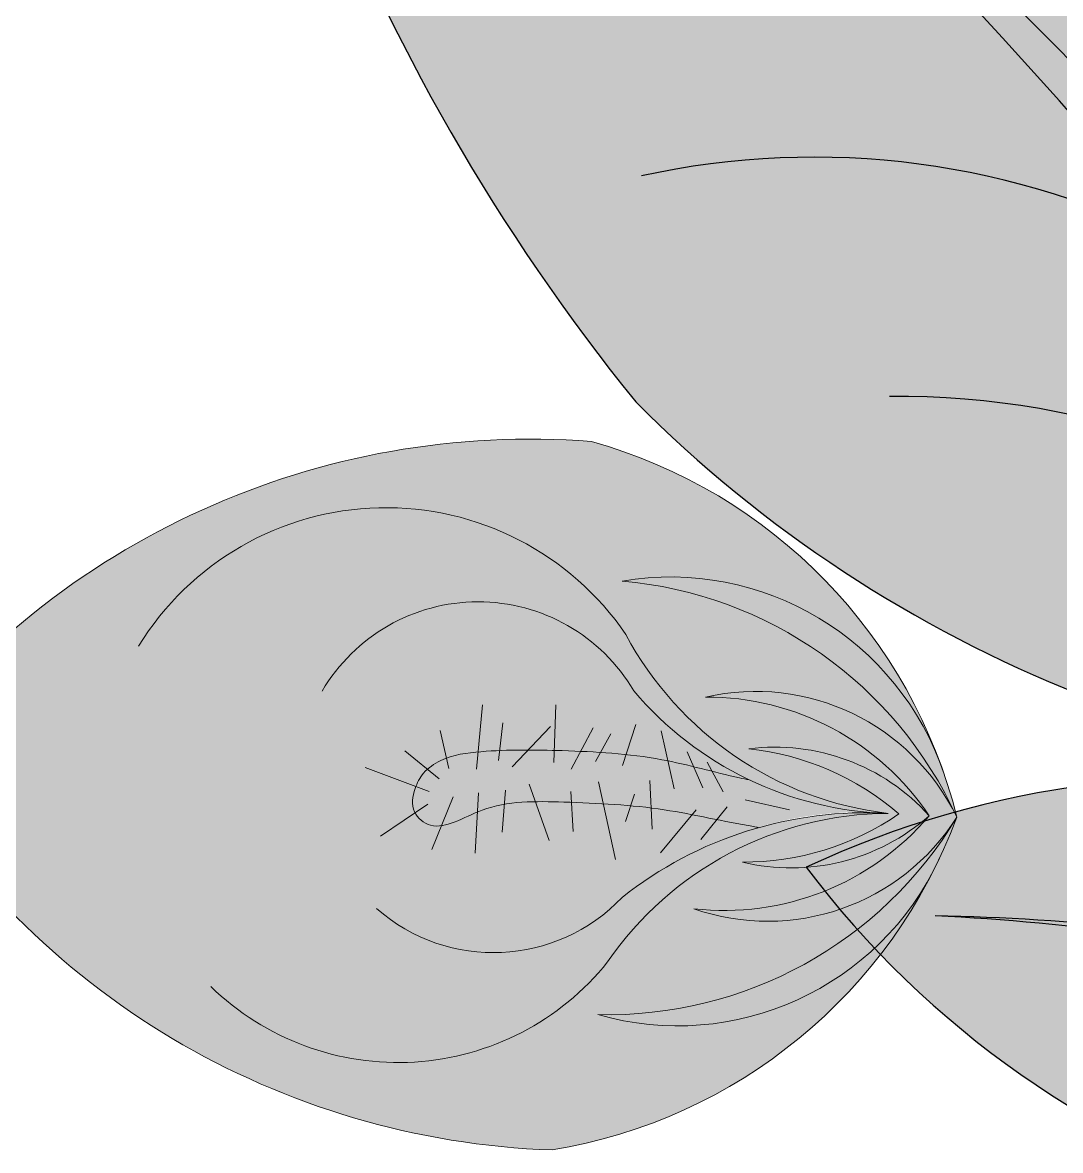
# Model space of a CAD drawing. Header units: inches. Extents: x 9636 to 21597, y -10243 to 557.
# Drawn here: x 14795.31 to 14801.65, y -8228.94 to -8222.05 of the extents above; entities that cross this region are included whole.
import ezdxf

# ---------------------------------------------------------------- set-up
doc = ezdxf.new("R2010")
doc.units = ezdxf.units.IN
doc.header["$MEASUREMENT"] = 0
doc.layers.add('MESA', color=7, linetype='Continuous')

# ---------------------------------------------------------------- blocks, each defined once
blk = doc.blocks.new('FF')
at = {"layer": 'MESA', "ltscale": 0.8}
h = blk.add_hatch(color=85, dxfattribs=at)
h.dxf.hatch_style = 1
h.set_gradient(color1=(103, 159, 96), color2=(179, 207, 175), one_color=1, tint=0.75, name='INVCURVED')
h.paths.add_polyline_path([(14799.05445458659, -8224.368329473942, 0.1995123331975758), (14804.7184335575, -8226.719750004242, 0.0967495278531692), (14797.31348600869, -8218.538044984636, -0.08665420676483183), (14805.00795919195, -8226.26197449086, 0.1924888780828612), (14803.24649439747, -8220.597007581164, 0.1586077411667837), (14796.25593269032, -8217.042105597138, 0.1586077411660197)])
h = blk.add_hatch(color=85, dxfattribs=at)
h.dxf.hatch_style = 1
h.set_gradient(color1=(103, 159, 96), color2=(52, 80, 48), one_color=1, tint=0.25)
h.paths.add_polyline_path([(14797.31348600872, -8218.538044984658, -0.09674952785286056), (14804.7184335575, -8226.719750004242, 0.007527451123012324), (14804.95898321219, -8226.7160436222, 0.01429188129494994), (14805.00795919195, -8226.26197449086, 0.08665420676455064)])
h = blk.add_hatch(color=7, dxfattribs=at)
h.dxf.hatch_style = 1
h.set_gradient(color1=(237, 238, 238), one_color=1, tint=1)
h.paths.add_polyline_path([(14794.52023229236, -8226.54397511891, 0.2569091805170801), (14798.54323607415, -8228.940958791723, 0.2403030205165218), (14800.87775589752, -8227.225254109431, -0.3583807301859824), (14798.82281104524, -8228.113542938412, 0.2702333190890776), (14801.01640338714, -8226.907021163348, -0.3489770048102109), (14799.40868854045, -8227.46610754484, 0.2509502793129825), (14800.84745246232, -8226.89757914504, -0.2453890551403372), (14799.70597694188, -8227.181137340822, 0.1532458537889449), (14800.6619003757, -8226.887209351824, 0.1518402250092038), (14799.75380136874, -8226.489592877511, 0.00137366511991412), (14799.74468027321, -8226.488598567264, -0.245389055139057), (14800.84745246231, -8226.897579145128, 0.2509502793127925), (14799.48099571735, -8226.172277739923, -0.3489770048638718), (14801.01640338727, -8226.907021163215, 0.2702333191166405), (14798.97090656725, -8225.46359298125, -0.358380731124288), (14800.91407815415, -8226.575321182621, 0.240303021013481), (14798.78526677029, -8224.610178061776, 0.2569091805174252)])
edge = h.paths.add_edge_path(flags=16)
edge.add_arc((14800.45876307911, -8229.275071692979), 2.395479541308427, 446.7173154919077, 448.2166761776727, ccw=False)
edge.add_arc((14800.65804504061, -8224.770311758683), 2.114123560077596, 266.61753816552715, 268.3164535038803, ccw=False)
edge.add_arc((14800.45876307909, -8229.27507169298), 2.395479541308427, 448.2166761773175, 465.7757488013953)
edge.add_spline(control_points=[(14799.80307484693, -8226.969058067454), (14799.79398959325, -8226.96758910938), (14799.70921606763, -8226.953567306762), (14799.6249434691, -8226.936696267234), (14799.5498584142, -8226.921475547491)], knot_values=[0.2471511740125481, 0.2471511740125481, 0.2471511740125481, 0.2471511740125481, 0.247785628570655, 0.2530743171580143, 0.2530743171580143, 0.2530743171580143, 0.2530743171580143], degree=3, periodic=0)
edge.add_spline(control_points=[(14799.5498584142, -8226.921475547491), (14799.49995429838, -8226.91135933246), (14799.45012118139, -8226.901173846885), (14799.40028900107, -8226.891539963404)], knot_values=[0.2436361292652643, 0.2436361292652643, 0.2436361292652643, 0.2436361292652643, 0.2471511740125481, 0.2471511740125481, 0.2471511740125481, 0.2471511740125481], degree=3, periodic=0)
edge.add_spline(control_points=[(14799.40028900107, -8226.891539963404), (14799.34333357031, -8226.8805289665), (14799.25961220817, -8226.865402278452), (14799.17566745244, -8226.853835706055), (14799.14879372415, -8226.850461243583)], knot_values=[0.2377304945037521, 0.2377304945037521, 0.2377304945037521, 0.2377304945037521, 0.2417479965750198, 0.2436361292652643, 0.2436361292652643, 0.2436361292652643, 0.2436361292652643], degree=3, periodic=0)
edge.add_spline(control_points=[(14799.14879372415, -8226.850461243583), (14799.10734487864, -8226.845256622471), (14799.06581241477, -8226.840821727077), (14799.02415114635, -8226.837008538383)], knot_values=[0.2348183224622999, 0.2348183224622999, 0.2348183224622999, 0.2348183224622999, 0.2377304945037521, 0.2377304945037521, 0.2377304945037521, 0.2377304945037521], degree=3, periodic=0)
edge.add_spline(control_points=[(14799.02415114635, -8226.837008538383), (14798.96853816655, -8226.83191837205), (14798.91269566777, -8226.827936035157), (14798.85651616773, -8226.824709441862)], knot_values=[0.2309309092598198, 0.2309309092598198, 0.2309309092598198, 0.2309309092598198, 0.2348183224622999, 0.2348183224622999, 0.2348183224622999, 0.2348183224622999], degree=3, periodic=0)
edge.add_spline(control_points=[(14798.85651616773, -8226.824709441862), (14798.79206165884, -8226.821007584667), (14798.72716355928, -8226.81830050358), (14798.66165955237, -8226.816056488562)], knot_values=[0.2264708961110354, 0.2264708961110354, 0.2264708961110354, 0.2264708961110354, 0.2309309092598199, 0.2309309092598199, 0.2309309092598199, 0.2309309092598199], degree=3, periodic=0)
edge.add_spline(control_points=[(14798.66165955237, -8226.816056488562), (14798.64619054013, -8226.81552655616), (14798.57340747161, -8226.813159853926), (14798.4998324914, -8226.811208014493), (14798.44241620266, -8226.81214792456)], knot_values=[0.2215260703448321, 0.2215260703448321, 0.2215260703448321, 0.2215260703448321, 0.222579318859487, 0.2264708961110354, 0.2264708961110354, 0.2264708961110354, 0.2264708961110354], degree=3, periodic=0)
edge.add_spline(control_points=[(14798.44241620266, -8226.81214792456), (14798.37811207639, -8226.813200589182), (14798.31441906782, -8226.817358953049), (14798.25271063481, -8226.82774031988)], knot_values=[0.2171676473178, 0.2171676473178, 0.2171676473178, 0.2171676473178, 0.2215260703448321, 0.2215260703448321, 0.2215260703448321, 0.2215260703448321], degree=3, periodic=0)
edge.add_spline(control_points=[(14798.25271063481, -8226.82774031988), (14798.20599967834, -8226.835598623042), (14798.15069789844, -8226.849461176424), (14798.09794770934, -8226.870565073357), (14798.08870925043, -8226.87443474713)], knot_values=[0.2131642620453263, 0.2131642620453263, 0.2131642620453263, 0.2131642620453263, 0.2164634238997696, 0.2171676473178, 0.2171676473178, 0.2171676473178, 0.2171676473178], degree=3, periodic=0)
edge.add_spline(control_points=[(14798.08870925043, -8226.87443474713), (14798.04155641278, -8226.894185454565), (14797.97247482377, -8226.929929836411), (14797.89433824429, -8226.954955227775), (14797.86833941998, -8226.958668388255)], knot_values=[0.2077773224475375, 0.2077773224475375, 0.2077773224475375, 0.2077773224475375, 0.2113716592103856, 0.2131642620453263, 0.2131642620453263, 0.2131642620453263, 0.2131642620453263], degree=3, periodic=0)
edge.add_spline(control_points=[(14797.86833941998, -8226.958668388255), (14797.84586793651, -8226.96187777278), (14797.78304225822, -8226.961212523229), (14797.72530602115, -8226.916294724859), (14797.70650852812, -8226.880324632124)], knot_values=[0.203445163018474, 0.203445163018474, 0.203445163018474, 0.203445163018474, 0.2049945578871382, 0.2077773224475375, 0.2077773224475375, 0.2077773224475375, 0.2077773224475375], degree=3, periodic=0)
edge.add_spline(control_points=[(14797.70650852812, -8226.880324632124), (14797.70536765949, -8226.878141513851), (14797.68348550573, -8226.833106490563), (14797.6917813876, -8226.773302717289), (14797.70987912882, -8226.723047215204), (14797.71151330685, -8226.718779707611)], knot_values=[0.1996944706411438, 0.1996944706411438, 0.1996944706411438, 0.1996944706411438, 0.1998633638435843, 0.2031371852270858, 0.203445163018474, 0.203445163018474, 0.203445163018474, 0.203445163018474], degree=3, periodic=0)
edge.add_spline(control_points=[(14797.71151330685, -8226.718779707611), (14797.7229049081, -8226.6890315749), (14797.74368566734, -8226.65188926085), (14797.77336608472, -8226.621523797185), (14797.78187654907, -8226.613834663132)], knot_values=[0.1967564236367511, 0.1967564236367511, 0.1967564236367511, 0.1967564236367511, 0.1989032889930779, 0.1996944706411438, 0.1996944706411438, 0.1996944706411438, 0.1996944706411438], degree=3, periodic=0)
edge.add_spline(control_points=[(14797.78187654907, -8226.613834663132), (14797.80581818462, -8226.592203593704), (14797.84504139414, -8226.567347138793), (14797.88673006517, -8226.5498939986), (14797.89878417774, -8226.545441783037)], knot_values=[0.1936429904609736, 0.1936429904609736, 0.1936429904609736, 0.1936429904609736, 0.1958687424163022, 0.1967564236367511, 0.1967564236367511, 0.1967564236367511, 0.1967564236367511], degree=3, periodic=0)
edge.add_spline(control_points=[(14797.89878417774, -8226.545441783037), (14797.95999366117, -8226.522833912664), (14798.02553806091, -8226.513734975937), (14798.09118841938, -8226.507944534427)], knot_values=[0.1891354409754396, 0.1891354409754396, 0.1891354409754396, 0.1891354409754396, 0.1936429904609736, 0.1936429904609736, 0.1936429904609736, 0.1936429904609736], degree=3, periodic=0)
edge.add_spline(control_points=[(14798.09118841938, -8226.507944534427), (14798.09715799744, -8226.507418010377), (14798.14148505225, -8226.503711981639), (14798.18568514158, -8226.501091103826), (14798.22385905739, -8226.499487396388)], knot_values=[0.1860923947748148, 0.1860923947748148, 0.1860923947748148, 0.1860923947748148, 0.186502265629451, 0.1891354409754396, 0.1891354409754396, 0.1891354409754396, 0.1891354409754396], degree=3, periodic=0)
edge.add_spline(control_points=[(14798.22385905739, -8226.499487396388), (14798.28198905522, -8226.497045322847), (14798.33995019546, -8226.49614332149), (14798.39782102994, -8226.496257545332)], knot_values=[0.1820826809719926, 0.1820826809719926, 0.1820826809719926, 0.1820826809719926, 0.1860923947748149, 0.1860923947748149, 0.1860923947748149, 0.1860923947748149], degree=3, periodic=0)
edge.add_spline(control_points=[(14798.39782102994, -8226.496257545332), (14798.45110111524, -8226.496362708083), (14798.50430465395, -8226.497329261758), (14798.5574929477, -8226.498748397826)], knot_values=[0.1783910477803653, 0.1783910477803653, 0.1783910477803653, 0.1783910477803653, 0.1820826809719925, 0.1820826809719925, 0.1820826809719925, 0.1820826809719925], degree=3, periodic=0)
edge.add_spline(control_points=[(14798.5574929477, -8226.498748397826), (14798.57358700816, -8226.499177809264), (14798.62705344484, -8226.500742163707), (14798.68052322082, -8226.502638906957), (14798.71789804043, -8226.50426490052)], knot_values=[0.1746797876871894, 0.1746797876871894, 0.1746797876871894, 0.1746797876871894, 0.175796826109966, 0.1783910477803653, 0.1783910477803653, 0.1783910477803653, 0.1783910477803653], degree=3, periodic=0)
edge.add_spline(control_points=[(14798.71789804043, -8226.50426490052), (14798.75845985402, -8226.506029544431), (14798.7990201522, -8226.508147702029), (14798.83957520466, -8226.510795429038)], knot_values=[0.171864353741853, 0.171864353741853, 0.171864353741853, 0.171864353741853, 0.1746797876871893, 0.1746797876871893, 0.1746797876871893, 0.1746797876871893], degree=3, periodic=0)
edge.add_spline(control_points=[(14798.83957520466, -8226.510795429038), (14798.89149707555, -8226.514185264126), (14798.9434103481, -8226.51844312699), (14798.99530719415, -8226.52393847662)], knot_values=[0.1682598066156458, 0.1682598066156458, 0.1682598066156458, 0.1682598066156458, 0.171864353741853, 0.171864353741853, 0.171864353741853, 0.171864353741853], degree=3, periodic=0)
edge.add_spline(control_points=[(14798.99530719415, -8226.52393847662), (14799.06795519781, -8226.531631163367), (14799.15312225588, -8226.543497598945), (14799.23821549717, -8226.560093837907), (14799.25074991206, -8226.562627894482)], knot_values=[0.1623418216133556, 0.1623418216133556, 0.1623418216133556, 0.1623418216133556, 0.1673876610569998, 0.1682598066156458, 0.1682598066156458, 0.1682598066156458, 0.1682598066156458], degree=3, periodic=0)
edge.add_spline(control_points=[(14799.25074991206, -8226.562627894482), (14799.3037569361, -8226.573344214221), (14799.35665754835, -8226.585638504928), (14799.40912298962, -8226.598414944703)], knot_values=[0.1586535887747186, 0.1586535887747186, 0.1586535887747186, 0.1586535887747186, 0.1623418216133555, 0.1623418216133555, 0.1623418216133555, 0.1623418216133555], degree=3, periodic=0)
edge.add_spline(control_points=[(14799.40912298962, -8226.598414944703), (14799.44639958688, -8226.607492581115), (14799.48345650653, -8226.61681361003), (14799.52017583422, -8226.625984998667)], knot_values=[0.1560331062850654, 0.1560331062850654, 0.1560331062850654, 0.1560331062850654, 0.1586535887747186, 0.1586535887747186, 0.1586535887747186, 0.1586535887747186], degree=3, periodic=0)
edge.add_spline(control_points=[(14799.52017583422, -8226.625984998667), (14799.5771877528, -8226.640224868932), (14799.65388714947, -8226.659167171145), (14799.72824853952, -8226.674697331471), (14799.74811318877, -8226.678594351324)], knot_values=[0.1504801710943955, 0.1504801710943955, 0.1504801710943955, 0.1504801710943955, 0.1545488385723417, 0.1560331062850654, 0.1560331062850654, 0.1560331062850654, 0.1560331062850654], degree=3, periodic=0)
edge.add_arc((14800.65804504062, -8224.770311758684), 2.114123560077597, 244.5066597387011, 266.6175381651262)
at = {"layer": 'MESA', "lineweight": 5, "ltscale": 0.8}
h = blk.add_hatch(color=83, dxfattribs=at)
h.dxf.hatch_style = 1
h.set_gradient(color1=(117, 211, 105), one_color=1, tint=1)
h.paths.add_polyline_path([(14798.82281104524, -8228.113542938412, 0.3583807301414101), (14800.87775589739, -8227.225254109679, 0.02724021252780064), (14801.01640338729, -8226.907021163091, -0.27023331912118)])
h.paths.add_polyline_path([(14800.84745246228, -8226.897579145085, -0.2509502793036039), (14799.40868854045, -8227.46610754484, 0.3489770048638718), (14801.01640338728, -8226.907021163128, 0.3489770048564635), (14799.48099571735, -8226.17227773992, -0.2509502793046178)])
h.paths.add_polyline_path([(14799.70597694188, -8227.181137340822, 0.2453890551401661), (14800.84745246232, -8226.897579145041, 0.2453890551330679), (14799.74468027321, -8226.488598567264, -0.1532458537798691), (14800.66190037565, -8226.887209351853, -0.1532458537804744)], flags=17)
h.paths.add_polyline_path([(14801.01640338727, -8226.907021163217, 0.02724021243329556), (14800.91407815238, -8226.57532117796, 0.3583807303279284), (14798.97090656724, -8225.46359298125, -0.2702333191168038)])
h = blk.add_hatch(color=95, dxfattribs=at)
h.dxf.hatch_style = 1
h.set_gradient(color1=(68, 182, 53), color2=(121, 213, 109), one_color=1, tint=0.6299999952316284, name='CYLINDER')
edge = h.paths.add_edge_path()
edge.add_spline(control_points=[(14797.89878417774, -8226.545441783037), (14797.88673006517, -8226.5498939986), (14797.84504139414, -8226.567347138793), (14797.80581818462, -8226.592203593704), (14797.78187654907, -8226.613834663132)], knot_values=[0.1936429904609736, 0.1936429904609736, 0.1936429904609736, 0.1936429904609736, 0.1945306716814224, 0.1967564236367511, 0.1967564236367511, 0.1967564236367511, 0.1967564236367511], degree=3, periodic=0)
edge.add_spline(control_points=[(14797.78187654907, -8226.613834663132), (14797.77336608472, -8226.621523797185), (14797.74368566734, -8226.65188926085), (14797.7229049081, -8226.6890315749), (14797.71151330685, -8226.718779707611)], knot_values=[0.1967564236367511, 0.1967564236367511, 0.1967564236367511, 0.1967564236367511, 0.197547605284817, 0.1996944706411439, 0.1996944706411439, 0.1996944706411439, 0.1996944706411439], degree=3, periodic=0)
edge.add_spline(control_points=[(14797.71151330685, -8226.718779707611), (14797.70987912882, -8226.723047215204), (14797.6917813876, -8226.773302717289), (14797.68348550573, -8226.833106490563), (14797.70536765949, -8226.878141513851), (14797.70650852812, -8226.880324632124)], knot_values=[0.1996944706411439, 0.1996944706411439, 0.1996944706411439, 0.1996944706411439, 0.2000024484325321, 0.2032762698160336, 0.2034451630184741, 0.2034451630184741, 0.2034451630184741, 0.2034451630184741], degree=3, periodic=0)
edge.add_spline(control_points=[(14797.70650852812, -8226.880324632124), (14797.72530602115, -8226.916294724859), (14797.78304225822, -8226.961212523229), (14797.84586793651, -8226.96187777278), (14797.86833941998, -8226.958668388255)], knot_values=[0.2034451630184741, 0.2034451630184741, 0.2034451630184741, 0.2034451630184741, 0.2062279275788734, 0.2077773224475375, 0.2077773224475375, 0.2077773224475375, 0.2077773224475375], degree=3, periodic=0)
edge.add_spline(control_points=[(14797.86833941998, -8226.958668388255), (14797.89433824429, -8226.954955227775), (14797.97247482377, -8226.929929836411), (14798.04155641278, -8226.894185454565), (14798.08870925043, -8226.87443474713)], knot_values=[0.2077773224475375, 0.2077773224475375, 0.2077773224475375, 0.2077773224475375, 0.2095699252824783, 0.2131642620453263, 0.2131642620453263, 0.2131642620453263, 0.2131642620453263], degree=3, periodic=0)
edge.add_spline(control_points=[(14798.08870925043, -8226.87443474713), (14798.09794770934, -8226.870565073357), (14798.15069789844, -8226.849461176424), (14798.20599967834, -8226.835598623042), (14798.25271063481, -8226.82774031988)], knot_values=[0.2131642620453263, 0.2131642620453263, 0.2131642620453263, 0.2131642620453263, 0.2138684854633567, 0.2171676473178, 0.2171676473178, 0.2171676473178, 0.2171676473178], degree=3, periodic=0)
edge.add_spline(control_points=[(14798.25271063481, -8226.82774031988), (14798.31441906782, -8226.817358953049), (14798.37811207639, -8226.813200589182), (14798.44241620266, -8226.81214792456)], knot_values=[0.2171676473178, 0.2171676473178, 0.2171676473178, 0.2171676473178, 0.2215260703448321, 0.2215260703448321, 0.2215260703448321, 0.2215260703448321], degree=3, periodic=0)
edge.add_spline(control_points=[(14798.44241620266, -8226.81214792456), (14798.4998324914, -8226.811208014493), (14798.57340747161, -8226.813159853926), (14798.64619054013, -8226.81552655616), (14798.66165955237, -8226.816056488562)], knot_values=[0.2215260703448321, 0.2215260703448321, 0.2215260703448321, 0.2215260703448321, 0.2254176475963806, 0.2264708961110354, 0.2264708961110354, 0.2264708961110354, 0.2264708961110354], degree=3, periodic=0)
edge.add_spline(control_points=[(14798.66165955237, -8226.816056488562), (14798.72716355928, -8226.81830050358), (14798.79206165884, -8226.821007584667), (14798.85651616773, -8226.824709441862)], knot_values=[0.2264708961110354, 0.2264708961110354, 0.2264708961110354, 0.2264708961110354, 0.2309309092598199, 0.2309309092598199, 0.2309309092598199, 0.2309309092598199], degree=3, periodic=0)
edge.add_spline(control_points=[(14798.85651616773, -8226.824709441862), (14798.91269566777, -8226.827936035157), (14798.96853816655, -8226.83191837205), (14799.02415114635, -8226.837008538383)], knot_values=[0.2309309092598199, 0.2309309092598199, 0.2309309092598199, 0.2309309092598199, 0.2348183224622999, 0.2348183224622999, 0.2348183224622999, 0.2348183224622999], degree=3, periodic=0)
edge.add_spline(control_points=[(14799.02415114635, -8226.837008538383), (14799.06581241477, -8226.840821727077), (14799.10734487864, -8226.845256622471), (14799.14879372415, -8226.850461243583)], knot_values=[0.2348183224622999, 0.2348183224622999, 0.2348183224622999, 0.2348183224622999, 0.2377304945037521, 0.2377304945037521, 0.2377304945037521, 0.2377304945037521], degree=3, periodic=0)
edge.add_spline(control_points=[(14799.14879372415, -8226.850461243583), (14799.17566745244, -8226.853835706055), (14799.25961220817, -8226.865402278452), (14799.34333357031, -8226.8805289665), (14799.40028900107, -8226.891539963404)], knot_values=[0.2377304945037521, 0.2377304945037521, 0.2377304945037521, 0.2377304945037521, 0.2396186271939966, 0.2436361292652643, 0.2436361292652643, 0.2436361292652643, 0.2436361292652643], degree=3, periodic=0)
edge.add_spline(control_points=[(14799.40028900107, -8226.891539963404), (14799.45012118139, -8226.901173846885), (14799.49995429838, -8226.91135933246), (14799.5498584142, -8226.921475547491)], knot_values=[0.2436361292652643, 0.2436361292652643, 0.2436361292652643, 0.2436361292652643, 0.2471511740125481, 0.2471511740125481, 0.2471511740125481, 0.2471511740125481], degree=3, periodic=0)
edge.add_spline(control_points=[(14799.5498584142, -8226.921475547491), (14799.6249434691, -8226.936696267234), (14799.70921606763, -8226.953567306762), (14799.79398959325, -8226.96758910938), (14799.80307484693, -8226.969058067454)], knot_values=[0.2471511740125481, 0.2471511740125481, 0.2471511740125481, 0.2471511740125481, 0.2524398625999075, 0.2530743171580144, 0.2530743171580144, 0.2530743171580144, 0.2530743171580144], degree=3, periodic=0)
edge.add_arc((14800.42219519737, -8228.99049528364), 2.114123560077596, 448.3164534970617, 467.0286378351225, ccw=False)
edge.add_arc((14800.65804504062, -8224.770311758684), 2.114123560077597, 244.5066597384031, 265.28611927381013, ccw=False)
edge.add_spline(control_points=[(14799.74811318877, -8226.678594351324), (14799.72824853952, -8226.674697331471), (14799.65388714947, -8226.659167171145), (14799.5771877528, -8226.640224868932), (14799.52017583422, -8226.625984998667)], knot_values=[0.1504801710943955, 0.1504801710943955, 0.1504801710943955, 0.1504801710943955, 0.1519644388071193, 0.1560331062850654, 0.1560331062850654, 0.1560331062850654, 0.1560331062850654], degree=3, periodic=0)
edge.add_spline(control_points=[(14799.52017583422, -8226.625984998667), (14799.48345650653, -8226.61681361003), (14799.44639958688, -8226.607492581115), (14799.40912298962, -8226.598414944703)], knot_values=[0.1560331062850654, 0.1560331062850654, 0.1560331062850654, 0.1560331062850654, 0.1586535887747186, 0.1586535887747186, 0.1586535887747186, 0.1586535887747186], degree=3, periodic=0)
edge.add_spline(control_points=[(14799.40912298962, -8226.598414944703), (14799.35665754835, -8226.585638504928), (14799.3037569361, -8226.573344214221), (14799.25074991206, -8226.562627894482)], knot_values=[0.1586535887747186, 0.1586535887747186, 0.1586535887747186, 0.1586535887747186, 0.1623418216133556, 0.1623418216133556, 0.1623418216133556, 0.1623418216133556], degree=3, periodic=0)
edge.add_spline(control_points=[(14799.25074991206, -8226.562627894482), (14799.23821549717, -8226.560093837907), (14799.15312225588, -8226.543497598945), (14799.06795519781, -8226.531631163367), (14798.99530719415, -8226.52393847662)], knot_values=[0.1623418216133556, 0.1623418216133556, 0.1623418216133556, 0.1623418216133556, 0.1632139671720015, 0.1682598066156458, 0.1682598066156458, 0.1682598066156458, 0.1682598066156458], degree=3, periodic=0)
edge.add_spline(control_points=[(14798.99530719415, -8226.52393847662), (14798.9434103481, -8226.51844312699), (14798.89149707555, -8226.514185264126), (14798.83957520466, -8226.510795429038)], knot_values=[0.1682598066156458, 0.1682598066156458, 0.1682598066156458, 0.1682598066156458, 0.171864353741853, 0.171864353741853, 0.171864353741853, 0.171864353741853], degree=3, periodic=0)
edge.add_spline(control_points=[(14798.83957520466, -8226.510795429038), (14798.7990201522, -8226.508147702029), (14798.75845985402, -8226.506029544431), (14798.71789804043, -8226.50426490052)], knot_values=[0.171864353741853, 0.171864353741853, 0.171864353741853, 0.171864353741853, 0.1746797876871894, 0.1746797876871894, 0.1746797876871894, 0.1746797876871894], degree=3, periodic=0)
edge.add_spline(control_points=[(14798.71789804043, -8226.50426490052), (14798.68052322082, -8226.502638906957), (14798.62705344484, -8226.500742163707), (14798.57358700816, -8226.499177809264), (14798.5574929477, -8226.498748397826)], knot_values=[0.1746797876871894, 0.1746797876871894, 0.1746797876871894, 0.1746797876871894, 0.1772740093575887, 0.1783910477803653, 0.1783910477803653, 0.1783910477803653, 0.1783910477803653], degree=3, periodic=0)
edge.add_spline(control_points=[(14798.5574929477, -8226.498748397826), (14798.50430465395, -8226.497329261758), (14798.45110111524, -8226.496362708083), (14798.39782102994, -8226.496257545332)], knot_values=[0.1783910477803653, 0.1783910477803653, 0.1783910477803653, 0.1783910477803653, 0.1820826809719925, 0.1820826809719925, 0.1820826809719925, 0.1820826809719925], degree=3, periodic=0)
edge.add_spline(control_points=[(14798.39782102994, -8226.496257545332), (14798.33995019546, -8226.49614332149), (14798.28198905522, -8226.497045322847), (14798.22385905739, -8226.499487396388)], knot_values=[0.1820826809719925, 0.1820826809719925, 0.1820826809719925, 0.1820826809719925, 0.1860923947748148, 0.1860923947748148, 0.1860923947748148, 0.1860923947748148], degree=3, periodic=0)
edge.add_spline(control_points=[(14798.22385905739, -8226.499487396388), (14798.18568514158, -8226.501091103826), (14798.14148505225, -8226.503711981639), (14798.09715799744, -8226.507418010377), (14798.09118841938, -8226.507944534427)], knot_values=[0.1860923947748148, 0.1860923947748148, 0.1860923947748148, 0.1860923947748148, 0.1887255701208035, 0.1891354409754396, 0.1891354409754396, 0.1891354409754396, 0.1891354409754396], degree=3, periodic=0)
edge.add_spline(control_points=[(14798.09118841938, -8226.507944534427), (14798.02553806091, -8226.513734975937), (14797.95999366117, -8226.522833912664), (14797.89878417774, -8226.545441783037)], knot_values=[0.1891354409754396, 0.1891354409754396, 0.1891354409754396, 0.1891354409754396, 0.1936429904609736, 0.1936429904609736, 0.1936429904609736, 0.1936429904609736], degree=3, periodic=0)
at = {"layer": 'MESA', "ltscale": 0.8}
h = blk.add_hatch(color=85, dxfattribs=at)
h.dxf.hatch_style = 1
h.set_gradient(color1=(103, 159, 96), color2=(179, 207, 175), one_color=1, tint=0.75, name='INVCURVED')
h.paths.add_polyline_path([(14803.04347423379, -8229.277811181064, 0.1995123331975758), (14805.80064126292, -8228.715348880061, 0.0967495278531692), (14800.88290814829, -8227.509541988507, -0.08665420676483183), (14805.792989494, -8228.46693371336, 0.1924888780828612), (14803.66713478949, -8226.766764257236, 0.1586077411667837), (14800.09638774874, -8227.212881164458, 0.1586077411660197)])
h = blk.add_hatch(color=85, dxfattribs=at)
h.dxf.hatch_style = 1
h.set_gradient(color1=(103, 159, 96), color2=(52, 80, 48), one_color=1, tint=0.25)
h.paths.add_polyline_path([(14800.8829081483, -8227.509541988507, -0.09674952785286056), (14805.80064126292, -8228.715348880063, 0.007527451123012324), (14805.89111141913, -8228.65209783143, 0.01429188129494994), (14805.792989494, -8228.46693371336, 0.08665420676455064)])
at = {"layer": 'MESA', "lineweight": 9, "ltscale": 0.8}
for p, q in [((14798.08113272028, -8226.613131306674), (14798.11877026176, -8226.219427053717)), ((14798.55508866734, -8226.573214342812), (14798.56646692486, -8226.22080423805)), ((14798.2169582686, -8226.560312542684), (14798.24304217688, -8226.33040295004)), ((14798.97372286225, -8226.590100168425), (14799.05548492572, -8226.339477797186)), ((14797.91328577178, -8226.609486630563), (14797.86047509858, -8226.376253545593)), ((14798.30081724177, -8226.59936850597), (14798.53355852623, -8226.351974276333)), ((14798.65963720703, -8226.614212068245), (14798.79365463223, -8226.361300541414)), ((14798.80902620713, -8226.566638307042), (14798.90162547042, -8226.397368943693)), ((14799.28891018492, -8226.73270589286), (14799.20962614724, -8226.379341789423)), ((14797.85344181688, -8226.67220954972), (14797.64463348143, -8226.501887223341)), ((14799.46512228902, -8226.72791077177), (14799.36940909996, -8226.50657838528)), ((14797.79208892014, -8226.74892047816), (14797.40150737791, -8226.60281636348)), ((14799.58851097774, -8226.751420594912), (14799.49049036033, -8226.571494513599)), ((14799.14054882435, -8226.682753311248), (14799.15518299259, -8226.980424132698)), ((14798.25977695179, -8226.741192264722), (14798.23882355677, -8226.997828867905)), ((14798.40442135391, -8226.704109533088), (14798.52585775397, -8227.049414061312)), ((14798.65748603425, -8226.749231497992), (14798.67284437319, -8226.995144136368)), ((14798.82733366129, -8226.69128904374), (14798.93112327839, -8227.16580798398)), ((14797.94018605016, -8226.782781443117), (14797.80880710327, -8227.104408800225)), ((14798.0951856571, -8226.75854903659), (14798.07461813844, -8227.126574311435)), ((14799.04725489602, -8226.766860656337), (14798.99218198249, -8226.93407369735)), ((14799.72295388848, -8226.800469351141), (14799.99390914606, -8226.861300783803)), ((14797.78524339316, -8226.82705103259), (14797.49645803638, -8227.022449036183)), ((14799.42432983656, -8226.8626973913), (14799.20600797973, -8227.124625222268)), ((14799.61243097955, -8226.844134960564), (14799.45168130073, -8227.042823865804))]:
    blk.add_line(p, q, dxfattribs=at)
at = {"layer": 'MESA', "ltscale": 0.8}
for centre, radius, start, end in [((14808.91240323614, -8216.405110402608), 12.6724902665297, 182.8812429376564, 218.9311656125207), ((14780.07239399589, -8241.584115968795), 28.78153299601394, 31.09475735859386, 53.19931744132401), ((14779.04428076793, -8244.432107318558), 31.69016131675633, 34.98544073689261, 54.79563633501697), ((14800.14342849146, -8227.769537865062), 4.897047736877401, 62.53919498573512, 102.4296850456539), ((14800.64537799756, -8229.483991603753), 5.149423105894036, 49.61691954098136, 90.45778712553658), ((14804.71561983975, -8218.729268902971), 7.990481596672286, 224.8879222948006, 271.7453079109562), ((14802.56724831048, -8232.47650296166), 5.814711200008178, 79.0964769340696, 115.1463996089357), ((14804.74282747823, -8223.716960087026), 5.814711200008178, 216.9573288218645, 253.0072514967306), ((14800.25514473062, -8240.700881067618), 13.20626796671093, 65.17084324280451, 87.27540332553305), ((14800.59658532521, -8242.047600819911), 14.54087808023783, 69.06152662110516, 88.87172221922819)]:
    blk.add_arc(centre, radius, start, end, dxfattribs=at)
at = {"layer": 'MESA', "lineweight": 9, "ltscale": 0.8}
for centre, radius, start, end in [((14798.41033751213, -8229.453477843783), 4.857790107342153, 85.57345035448574, 143.2063068381701), ((14797.9232871232, -8227.679575256368), 3.188135513144543, 14.02360358413658, 74.31365044297006), ((14797.52919843731, -8226.787352401852), 1.772325209199227, 34.23608612917418, 148.5334942580829), ((14798.09140564315, -8226.693903596573), 1.103712575320956, 30.47830427753619, 149.6427497478193), ((14800.84126500114, -8224.80451702407), 2.093430711312545, 208.0902913052651, 263.2699856590245), ((14800.65804504062, -8224.770311758684), 2.11412356007805, 220.1715561836873, 268.3164534898424), ((14798.71030285881, -8224.086042374682), 4.857790107342153, 210.3962659325676, 268.0291224162519), ((14800.60808553122, -8228.976918174447), 2.093430711312184, 90.33258711171935, 145.5122814655314), ((14800.45876307909, -8229.275071692982), 2.395479541311127, 86.71731550346827, 128.3626125091714), ((14798.02862950056, -8225.794629482105), 3.188135513144543, 279.2889223277672, 339.5789691866025), ((14798.18589646573, -8226.650397555426), 1.0840250083682, 228.7724693802751, 316.4862719268063), ((14797.60270186895, -8226.767449344574), 1.639171412224121, 225.7458781891896, 321.3346322494192)]:
    blk.add_arc(centre, radius, start, end, dxfattribs=at)
at = {"layer": 'MESA', "color": 62, "lineweight": 5, "ltscale": 0.8}
for centre, radius, start, end in [((14799.26657610607, -8227.200880076765), 1.762267553023909, 18.43628023135568, 99.65864617890153), ((14798.75581693749, -8227.939460001817), 2.485192357214421, 24.54678830208912, 85.03492536751256), ((14799.7864465075, -8227.505628660036), 1.367890661334734, 25.95171549148753, 102.9029667749977), ((14799.48717284804, -8227.810482618199), 1.638216524196814, 33.86613756332156, 90.21604247733147), ((14799.90449074337, -8227.74893045816), 1.270423496943097, 42.07724579727773, 97.22655679040105), ((14799.56828180211, -8228.149085152909), 1.669829967903257, 49.08580141410471, 83.93604072359967), ((14799.71569548734, -8225.511335654519), 1.669829967903257, 269.6665320471369, 304.5167713566337), ((14798.88493256607, -8225.62912711794), 2.485192357214421, 268.5676474032254, 329.0557844686482), ((14799.5973630516, -8225.838792176206), 1.638216524196814, 263.3865302934056, 319.7364352074176), ((14799.86080496957, -8226.175094146038), 1.367890661334734, 250.6996059957397, 327.6508572792513), ((14800.0052238696, -8225.946460404195), 1.270423496943097, 256.3760159803352, 311.5253269734591), ((14799.31021544072, -8226.420018836514), 1.762267553023909, 253.9439265918361, 335.1662925393841)]:
    blk.add_arc(centre, radius, start, end, dxfattribs=at)
blk.add_open_spline([(14799.74811318877, -8226.678594351324), (14799.72824853952, -8226.674697331471), (14799.55772560985, -8226.639084112901), (14799.17304968638, -8226.52639348048), (14798.64331351635, -8226.497433880962), (14798.19222645949, -8226.492043740283), (14797.89540792721, -8226.5295521159), (14797.75561042804, -8226.626396540221), (14797.6965298819, -8226.739071531121), (14797.67733051253, -8226.877476917167), (14797.80440149758, -8226.980486989742), (14797.96316063549, -8226.93734217455), (14798.20503093808, -8226.80501942027), (14798.65958348379, -8226.812976260075), (14799.21089252742, -8226.840041726371), (14799.60140834883, -8226.935735577541), (14799.79398959325, -8226.96758910938), (14799.80307484693, -8226.969058067454)], degree=3, knots=[0.1504801710943955, 0.1504801710943955, 0.1504801710943955, 0.1504801710943955, 0.1519644388071193, 0.1632139671720015, 0.1772740093575887, 0.1887255701208035, 0.1945306716814224, 0.197547605284817, 0.2000024484325321, 0.2032762698160336, 0.2062279275788734, 0.2095699252824783, 0.2138684854633567, 0.2254176475963806, 0.2396186271939966, 0.2524398625999075, 0.2530743171580144, 0.2530743171580144, 0.2530743171580144, 0.2530743171580144], dxfattribs=at)

msp = doc.modelspace()

# ---------------------------------------------------------------- block references
at = {"color": 18, "true_color": 0x000000}
msp.add_blockref('FF', (0, 0), dxfattribs=at)

doc.saveas('drawing.dxf')
